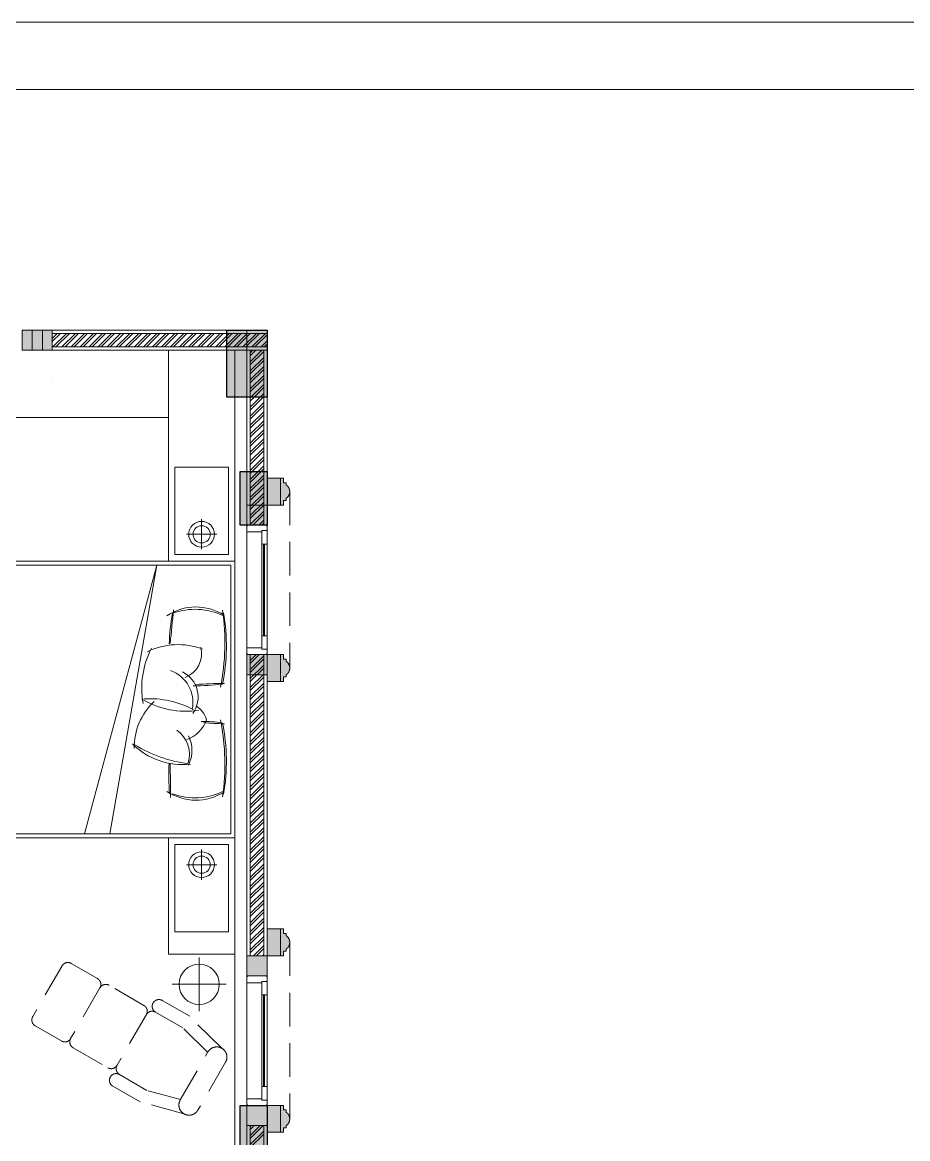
# Model space of a CAD drawing. Header units: millimetres. Extents: x 19632 to 183655, y 41319 to 69325.
# Drawn here: x 155295 to 161771, y 61159 to 69325 of the extents above; entities that cross this region are included whole.
import ezdxf

# ---------------------------------------------------------------- set-up
doc = ezdxf.new("R2010")
doc.units = ezdxf.units.MM
doc.header["$MEASUREMENT"] = 0
doc.linetypes.add('DASHED2', pattern=[0.375, 0.25, -0.125])
doc.linetypes.add('SLD-Solid', pattern=[0])
for name, color, linetype, lineweight in [('28-Arsiran', 252, 'Continuous', 5), ('8', 8, 'Continuous', 5), ('DINDING', 1, 'Continuous', 20), ('DOOR OPENING', 4, 'SLD-Solid', 5), ('FURNITURE', 25, 'Continuous', 5), ('HATCH', 8, 'Continuous', 5), ('Kabel', 2, 'DASHED2', 20), ('KOL', 5, 'Continuous', 18), ('LEGEND', 1, 'DASHED2', 50), ('XR-KOP A3_MOZART$0$KOP-A1$0$A-GRSKOP', 1, 'Continuous', 5)]:
    doc.layers.add(name, color=color, linetype=linetype, lineweight=lineweight)
pattern_1 = [(0, (0, 0), (0, 6.985), [5.08, -1.905]), (90, (0, 0), (-6.985, 4e-16), [5.08, -1.905])]

# ---------------------------------------------------------------- blocks, each defined once
blk = doc.blocks.new('hsdh')
at = {"layer": 'XR-KOP A3_MOZART$0$KOP-A1$0$A-GRSKOP', "color": 0, "linetype": 'Continuous', "lineweight": 5}
blk.add_lwpolyline([(145480.1, 82601), (107945.4, 82601), (107945.4, 56196.5), (145480.1, 56196.5)], close=True, dxfattribs=at)
at = {"layer": 'XR-KOP A3_MOZART$0$KOP-A1$0$A-GRSKOP', "color": 5, "linetype": 'Continuous', "lineweight": 5}
blk.add_lwpolyline([(145016.9, 82137.7), (108408.6, 82137.7), (108408.6, 56659.8), (145016.9, 56659.8)], close=True, dxfattribs=at)
blk = doc.blocks.new('4')
at = {"true_color": 0x636466}
h = blk.add_hatch(color=251, dxfattribs=at)
h.dxf.hatch_style = 1
h.paths.add_polyline_path([(293.584, -8.3066), (293.484, -8.3066), (293.484, -8.4541), (293.584, -8.4541)])
h.paths.add_polyline_path([(293.584, -8.4541), (293.484, -8.4541), (293.484, -8.5066), (293.584, -8.5066)])
h = blk.add_hatch(color=251, dxfattribs=at)
h.dxf.hatch_style = 1
h.paths.add_polyline_path([(293.6271, -8.4559), (293.6271, -8.4728), (293.6049, -8.4728), (293.6049, -8.5066), (293.584, -8.5066), (293.484, -8.5066), (293.484, -8.4566), (293.484, -8.4566), (293.484, -8.3591), (293.6295, -8.3591, -0.499794)])
h.paths.add_polyline_path([(293.6271, -8.3573, -0.012589), (293.6295, -8.3591), (293.484, -8.3591), (293.484, -8.3066), (293.584, -8.3066), (293.6049, -8.3066), (293.6049, -8.3404), (293.6271, -8.3404)])
h = blk.add_hatch(color=251, dxfattribs=at)
h.dxf.hatch_style = 1
h.paths.add_polyline_path([(293.584, -9.6203), (293.484, -9.6203), (293.484, -9.7678), (293.584, -9.7678)])
h.paths.add_polyline_path([(293.584, -9.7678), (293.484, -9.7678), (293.484, -9.8203), (293.584, -9.8203)])
h = blk.add_hatch(color=251, dxfattribs=at)
h.dxf.hatch_style = 1
h.paths.add_polyline_path([(293.6271, -9.7697), (293.6271, -9.7865), (293.6049, -9.7865), (293.6049, -9.8203), (293.584, -9.8203), (293.484, -9.8203), (293.484, -9.7703), (293.484, -9.7703), (293.484, -9.6728), (293.6295, -9.6728, -0.499794)])
h.paths.add_polyline_path([(293.6271, -9.671, -0.012589), (293.6295, -9.6728), (293.484, -9.6728), (293.484, -9.6203), (293.584, -9.6203), (293.6049, -9.6203), (293.6049, -9.6541), (293.6271, -9.6541)])
h = blk.add_hatch(color=251, dxfattribs=at)
h.dxf.hatch_style = 1
h.paths.add_polyline_path([(293.584, -11.6628), (293.484, -11.6628), (293.484, -11.8103), (293.584, -11.8103)])
h.paths.add_polyline_path([(293.584, -11.8103), (293.484, -11.8103), (293.484, -11.8628), (293.584, -11.8628)])
h = blk.add_hatch(color=251, dxfattribs=at)
h.dxf.hatch_style = 1
h.paths.add_polyline_path([(293.6271, -11.8122), (293.6271, -11.829), (293.6049, -11.829), (293.6049, -11.8628), (293.584, -11.8628), (293.484, -11.8628), (293.484, -11.8128), (293.484, -11.8128), (293.484, -11.7153), (293.6295, -11.7153, -0.499794)])
h.paths.add_polyline_path([(293.6271, -11.7135, -0.012589), (293.6295, -11.7153), (293.484, -11.7153), (293.484, -11.6628), (293.584, -11.6628), (293.6049, -11.6628), (293.6049, -11.6966), (293.6271, -11.6966)])
h = blk.add_hatch(color=251, dxfattribs=at)
h.dxf.hatch_style = 1
h.paths.add_polyline_path([(293.584, -12.9766), (293.484, -12.9766), (293.484, -13.1241), (293.584, -13.1241)])
h.paths.add_polyline_path([(293.584, -13.1241), (293.484, -13.1241), (293.484, -13.1766), (293.584, -13.1766)])
h = blk.add_hatch(color=251, dxfattribs=at)
h.dxf.hatch_style = 1
h.paths.add_polyline_path([(293.6271, -13.1259), (293.6271, -13.1428), (293.6049, -13.1428), (293.6049, -13.1766), (293.584, -13.1766), (293.484, -13.1766), (293.484, -13.1266), (293.484, -13.1266), (293.484, -13.0291), (293.6295, -13.0291, -0.499794)])
h.paths.add_polyline_path([(293.6271, -13.0273, -0.012589), (293.6295, -13.0291), (293.484, -13.0291), (293.484, -12.9766), (293.584, -12.9766), (293.6049, -12.9766), (293.6049, -13.0104), (293.6271, -13.0104)])
at = {"layer": 'HATCH', "true_color": 0x636466}
h = blk.add_hatch(color=251, dxfattribs=at)
h.dxf.hatch_style = 1
h.paths.add_polyline_path([(291.6615, -7.2041), (291.6615, -7.3541), (291.8115, -7.3541), (291.8115, -7.2041)])
h = blk.add_hatch(color=251, dxfattribs=at)
h.dxf.hatch_style = 1
h.paths.add_polyline_path([(291.734, -7.2041), (291.734, -7.3541), (291.884, -7.3541), (291.884, -7.2041)])
h = blk.add_hatch(color=251, dxfattribs=at)
h.dxf.hatch_style = 1
h.paths.add_polyline_path([(293.334, -7.2041), (293.334, -7.3541), (293.484, -7.3541), (293.484, -7.2041)])
h = blk.add_hatch(color=251, dxfattribs=at)
h.dxf.hatch_style = 1
h.paths.add_polyline_path([(293.484, -8.6566), (293.484, -8.5066), (293.334, -8.5066), (293.334, -8.6566)])
h = blk.add_hatch(color=251, dxfattribs=at)
h.dxf.hatch_style = 1
h.paths.add_polyline_path([(293.484, -9.7703), (293.484, -9.6203), (293.334, -9.6203), (293.334, -9.7703)])
h = blk.add_hatch(color=251, dxfattribs=at)
h.dxf.hatch_style = 1
h.paths.add_polyline_path([(293.484, -12.0128), (293.484, -11.8628), (293.334, -11.8628), (293.334, -12.0128)])
h = blk.add_hatch(color=251, dxfattribs=at)
h.dxf.hatch_style = 1
h.paths.add_polyline_path([(293.484, -13.1266), (293.484, -12.9766), (293.334, -12.9766), (293.334, -13.1266)])
at = {"color": 251, "true_color": 0x636466}
for p, q in [((293.584, -8.3066), (293.484, -8.3066)), ((293.484, -8.3066), (293.584, -8.3066)), ((293.584, -8.5066), (293.584, -8.3066)), ((293.584, -8.3066), (293.6049, -8.3066)), ((293.6049, -8.3066), (293.6049, -8.3404)), ((293.6049, -8.3404), (293.6271, -8.3404)), ((293.6271, -8.3404), (293.6271, -8.3573)), ((293.6049, -8.5066), (293.6049, -8.4728)), ((293.6049, -8.4728), (293.6271, -8.4728)), ((293.6271, -8.4728), (293.6271, -8.4559)), ((293.6525, -8.4066), (293.6525, -9.7203)), ((293.484, -8.5066), (293.584, -8.5066)), ((293.584, -8.5066), (293.484, -8.5066)), ((293.584, -8.5066), (293.6049, -8.5066)), ((293.584, -9.6203), (293.484, -9.6203)), ((293.484, -9.6203), (293.584, -9.6203)), ((293.584, -9.8203), (293.584, -9.6203)), ((293.584, -9.6203), (293.6049, -9.6203)), ((293.6049, -9.6203), (293.6049, -9.6541)), ((293.6049, -9.6541), (293.6271, -9.6541)), ((293.6271, -9.6541), (293.6271, -9.671)), ((293.6049, -9.8203), (293.6049, -9.7865)), ((293.6049, -9.7865), (293.6271, -9.7865)), ((293.6271, -9.7865), (293.6271, -9.7697)), ((293.484, -9.8203), (293.584, -9.8203)), ((293.584, -9.8203), (293.484, -9.8203)), ((293.584, -9.8203), (293.6049, -9.8203)), ((293.584, -11.6628), (293.484, -11.6628)), ((293.484, -11.6628), (293.584, -11.6628)), ((293.584, -11.8628), (293.584, -11.6628)), ((293.584, -11.6628), (293.6049, -11.6628)), ((293.6049, -11.6628), (293.6049, -11.6966)), ((293.6049, -11.6966), (293.6271, -11.6966)), ((293.6271, -11.6966), (293.6271, -11.7135)), ((293.6525, -11.7628), (293.6525, -13.0766)), ((293.484, -11.8628), (293.584, -11.8628)), ((293.584, -11.8628), (293.484, -11.8628)), ((293.584, -11.8628), (293.6049, -11.8628)), ((293.6049, -11.8628), (293.6049, -11.829)), ((293.6049, -11.829), (293.6271, -11.829)), ((293.6271, -11.829), (293.6271, -11.8122)), ((293.584, -12.9766), (293.484, -12.9766)), ((293.484, -12.9766), (293.584, -12.9766)), ((293.584, -13.1766), (293.584, -12.9766)), ((293.584, -12.9766), (293.6049, -12.9766)), ((293.6049, -12.9766), (293.6049, -13.0104)), ((293.6049, -13.0104), (293.6271, -13.0104)), ((293.6271, -13.0104), (293.6271, -13.0273)), ((293.6271, -13.1428), (293.6271, -13.1259)), ((293.484, -13.1766), (293.584, -13.1766)), ((293.584, -13.1766), (293.484, -13.1766)), ((293.584, -13.1766), (293.6049, -13.1766)), ((293.6049, -13.1766), (293.6049, -13.1428)), ((293.6049, -13.1428), (293.6271, -13.1428))]:
    blk.add_line(p, q, dxfattribs=at)
at = {"color": 251, "true_color": 0x636466, "transparency": 33554687}
for p, q in [((291.9573, -11.9374), (291.739, -12.3155)), ((292.2214, -12.0321), (292.0256, -11.9191)), ((292.2397, -12.1004), (292.0214, -12.4785)), ((292.5668, -12.2316), (292.308, -12.0821)), ((292.9078, -12.313), (292.7034, -12.195)), ((292.5851, -12.2999), (292.3668, -12.6779)), ((292.8578, -12.3996), (292.6534, -12.2816)), ((291.7573, -12.3838), (291.9531, -12.4968)), ((293.147, -12.551), (292.9037, -12.3106)), ((293.042, -12.5815), (292.8578, -12.3996)), ((292.0397, -12.5468), (292.2985, -12.6962)), ((292.8376, -12.9357), (293.0437, -12.5787)), ((293.1747, -12.6543), (292.9686, -13.0113)), ((292.3851, -12.7462), (292.5896, -12.8643)), ((292.5396, -12.9509), (292.3351, -12.8328)), ((292.8392, -12.9328), (292.5896, -12.8643)), ((292.8652, -13.039), (292.5354, -12.9485))]:
    blk.add_line(p, q, dxfattribs=at)
at = {"color": 251, "true_color": 0x636466}
for centre in [(293.5919, -8.4066), (293.5919, -9.7203), (293.5919, -11.7628), (293.5919, -13.0766)]:
    blk.add_arc(centre, 0.0606, 305.44619, 54.55381, dxfattribs=at)
at = {"color": 251, "true_color": 0x636466, "transparency": 33554687}
for centre, radius, start, end in [((292.0006, -11.9624), 0.05, 60, 150), ((292.1964, -12.0754), 0.05, 330, 60), ((292.283, -12.1254), 0.05, 60, 150), ((292.6784, -12.2383), 0.05, 60, 240), ((292.5418, -12.2749), 0.05, 330, 60), ((292.6284, -12.3249), 0.05, 60, 150), ((291.7823, -12.3405), 0.05, 150, 240), ((291.9781, -12.4535), 0.05, 240, 330), ((292.0647, -12.5035), 0.05, 150, 240), ((293.1092, -12.6165), 0.0757, 330, 150), ((292.3235, -12.6529), 0.05, 240, 330), ((292.4101, -12.7029), 0.05, 150, 240), ((292.3601, -12.7895), 0.05, 60, 240), ((292.9031, -12.9735), 0.0757, 150, 330)]:
    blk.add_arc(centre, radius, start, end, dxfattribs=at)
at = {"layer": '28-Arsiran', "color": 251, "linetype": 'Continuous', "true_color": 0x636466}
for p, q in [((291.884, -7.2672), (291.9222, -7.2291)), ((291.884, -7.2897), (291.9446, -7.2291)), ((291.8895, -7.3291), (291.9895, -7.2291)), ((291.912, -7.3291), (292.012, -7.2291)), ((291.9569, -7.3291), (292.0569, -7.2291)), ((291.9793, -7.3291), (292.0793, -7.2291)), ((292.0242, -7.3291), (292.1242, -7.2291)), ((292.0467, -7.3291), (292.1467, -7.2291)), ((292.0916, -7.3291), (292.1916, -7.2291)), ((292.114, -7.3291), (292.214, -7.2291)), ((292.1589, -7.3291), (292.2589, -7.2291)), ((292.1814, -7.3291), (292.2814, -7.2291)), ((292.2263, -7.3291), (292.3263, -7.2291)), ((292.2487, -7.3291), (292.3487, -7.2291)), ((292.2936, -7.3291), (292.3936, -7.2291)), ((292.3161, -7.3291), (292.4161, -7.2291)), ((292.361, -7.3291), (292.461, -7.2291)), ((292.3834, -7.3291), (292.4834, -7.2291)), ((292.4283, -7.3291), (292.5283, -7.2291)), ((292.4508, -7.3291), (292.5508, -7.2291)), ((292.4957, -7.3291), (292.5957, -7.2291)), ((292.5181, -7.3291), (292.6181, -7.2291)), ((292.563, -7.3291), (292.663, -7.2291)), ((292.5855, -7.3291), (292.6855, -7.2291)), ((292.6304, -7.3291), (292.7304, -7.2291)), ((292.6528, -7.3291), (292.7528, -7.2291)), ((292.6977, -7.3291), (292.7977, -7.2291)), ((292.7202, -7.3291), (292.8202, -7.2291)), ((292.7651, -7.3291), (292.8651, -7.2291)), ((292.7875, -7.3291), (292.8875, -7.2291)), ((292.8324, -7.3291), (292.9324, -7.2291)), ((292.8549, -7.3291), (292.9549, -7.2291)), ((292.8998, -7.3291), (292.9998, -7.2291)), ((292.9222, -7.3291), (293.0222, -7.2291)), ((292.9671, -7.3291), (293.0671, -7.2291)), ((292.9896, -7.3291), (293.0896, -7.2291)), ((293.0345, -7.3291), (293.1345, -7.2291)), ((293.0569, -7.3291), (293.1569, -7.2291)), ((293.1018, -7.3291), (293.2018, -7.2291)), ((293.1243, -7.3291), (293.2243, -7.2291)), ((293.1692, -7.3291), (293.2692, -7.2291)), ((293.1916, -7.3291), (293.2916, -7.2291)), ((293.2365, -7.3291), (293.3365, -7.2291)), ((293.259, -7.3291), (293.359, -7.2291)), ((293.3039, -7.3291), (293.4039, -7.2291)), ((293.3263, -7.3291), (293.4263, -7.2291)), ((293.3712, -7.3291), (293.4712, -7.2291)), ((293.3937, -7.3291), (293.484, -7.2387)), ((293.4386, -7.3291), (293.484, -7.2836)), ((293.461, -7.3291), (293.484, -7.3061)), ((293.359, -7.3727), (293.3777, -7.3541)), ((293.359, -7.4401), (293.445, -7.3541)), ((293.359, -7.3952), (293.4001, -7.3541)), ((293.359, -7.4625), (293.459, -7.3625)), ((293.359, -7.5074), (293.459, -7.4074)), ((293.359, -7.5299), (293.459, -7.4299)), ((293.359, -7.5748), (293.459, -7.4748)), ((293.359, -7.5972), (293.459, -7.4972)), ((293.359, -7.6421), (293.459, -7.5421)), ((293.359, -7.6646), (293.459, -7.5646)), ((293.359, -7.7095), (293.459, -7.6095)), ((293.359, -7.7319), (293.459, -7.6319)), ((293.359, -7.7768), (293.459, -7.6768)), ((293.359, -7.7993), (293.459, -7.6993)), ((293.359, -7.8442), (293.459, -7.7442)), ((293.359, -7.8666), (293.459, -7.7666)), ((293.359, -7.9115), (293.459, -7.8115)), ((293.359, -7.934), (293.459, -7.834)), ((293.359, -7.9789), (293.459, -7.8789)), ((293.359, -8.0013), (293.459, -7.9013)), ((293.359, -8.0462), (293.459, -7.9462)), ((293.359, -8.0687), (293.459, -7.9687)), ((293.359, -8.1136), (293.459, -8.0136)), ((293.359, -8.136), (293.459, -8.036)), ((293.359, -8.1809), (293.459, -8.0809)), ((293.359, -8.2034), (293.459, -8.1034)), ((293.359, -8.2483), (293.459, -8.1483)), ((293.359, -8.2708), (293.459, -8.1708)), ((293.359, -8.3157), (293.459, -8.2157)), ((293.359, -8.3381), (293.459, -8.2381)), ((293.359, -8.383), (293.459, -8.283)), ((293.359, -8.4055), (293.459, -8.3055)), ((293.359, -8.4504), (293.459, -8.3504)), ((293.359, -8.4728), (293.459, -8.3728)), ((293.359, -8.5177), (293.459, -8.4177)), ((293.359, -8.5402), (293.459, -8.4402)), ((293.359, -8.5851), (293.459, -8.4851)), ((293.359, -8.6075), (293.459, -8.5075)), ((293.359, -8.6524), (293.459, -8.5524)), ((293.3773, -8.6566), (293.459, -8.5749)), ((293.4222, -8.6566), (293.459, -8.6198)), ((293.4447, -8.6566), (293.459, -8.6422)), ((293.359, -9.6627), (293.4014, -9.6203)), ((293.359, -9.6851), (293.4238, -9.6203)), ((293.359, -9.73), (293.459, -9.63)), ((293.359, -9.7525), (293.459, -9.6525)), ((293.359, -9.7974), (293.459, -9.6974)), ((293.359, -9.8198), (293.459, -9.7198)), ((293.359, -9.8647), (293.459, -9.7647)), ((293.359, -9.8872), (293.459, -9.7872)), ((293.359, -9.9321), (293.459, -9.8321)), ((293.359, -9.9546), (293.459, -9.8546)), ((293.359, -9.9995), (293.459, -9.8995)), ((293.359, -10.0219), (293.459, -9.9219)), ((293.359, -10.0668), (293.459, -9.9668)), ((293.359, -10.0893), (293.459, -9.9893)), ((293.359, -10.1342), (293.459, -10.0342)), ((293.359, -10.1566), (293.459, -10.0566)), ((293.359, -10.2015), (293.459, -10.1015)), ((293.359, -10.224), (293.459, -10.124)), ((293.359, -10.2689), (293.459, -10.1689)), ((293.359, -10.2913), (293.459, -10.1913)), ((293.359, -10.3362), (293.459, -10.2362)), ((293.359, -10.3587), (293.459, -10.2587)), ((293.359, -10.4036), (293.459, -10.3036)), ((293.359, -10.426), (293.459, -10.326)), ((293.359, -10.4709), (293.459, -10.3709)), ((293.359, -10.4934), (293.459, -10.3934)), ((293.359, -10.5383), (293.459, -10.4383)), ((293.359, -10.5607), (293.459, -10.4607)), ((293.359, -10.6056), (293.459, -10.5056)), ((293.359, -10.6281), (293.459, -10.5281)), ((293.359, -10.673), (293.459, -10.573)), ((293.359, -10.6954), (293.459, -10.5954)), ((293.359, -10.7403), (293.459, -10.6403)), ((293.359, -10.7628), (293.459, -10.6628)), ((293.359, -10.8077), (293.459, -10.7077)), ((293.359, -10.8301), (293.459, -10.7301)), ((293.359, -10.875), (293.459, -10.775)), ((293.359, -10.8975), (293.459, -10.7975)), ((293.359, -10.9424), (293.459, -10.8424)), ((293.359, -10.9648), (293.459, -10.8648)), ((293.359, -11.0097), (293.459, -10.9097)), ((293.359, -11.0322), (293.459, -10.9322)), ((293.359, -11.0771), (293.459, -10.9771)), ((293.359, -11.0995), (293.459, -10.9995)), ((293.359, -11.1444), (293.459, -11.0444)), ((293.359, -11.1669), (293.459, -11.0669)), ((293.359, -11.2118), (293.459, -11.1118)), ((293.359, -11.2342), (293.459, -11.1342)), ((293.359, -11.2791), (293.459, -11.1791)), ((293.359, -11.3016), (293.459, -11.2016)), ((293.359, -11.3465), (293.459, -11.2465)), ((293.359, -11.3689), (293.459, -11.2689)), ((293.359, -11.4138), (293.459, -11.3138)), ((293.359, -11.4363), (293.459, -11.3363)), ((293.359, -11.4812), (293.459, -11.3812)), ((293.359, -11.5036), (293.459, -11.4036)), ((293.359, -11.5485), (293.459, -11.4485)), ((293.359, -11.571), (293.459, -11.471)), ((293.359, -11.6159), (293.459, -11.5159)), ((293.359, -11.6383), (293.459, -11.5383)), ((293.359, -11.6832), (293.459, -11.5832)), ((293.359, -11.7057), (293.459, -11.6057)), ((293.359, -11.7506), (293.459, -11.6506)), ((293.359, -11.7731), (293.459, -11.6731)), ((293.359, -11.818), (293.459, -11.718)), ((293.359, -11.8404), (293.459, -11.7404)), ((293.3816, -11.8627), (293.459, -11.7853)), ((293.4041, -11.8627), (293.459, -11.8078)), ((293.449, -11.8627), (293.459, -11.8527)), ((293.359, -13.1336), (293.3659, -13.1267)), ((293.359, -13.2009), (293.4332, -13.1267)), ((293.359, -13.156), (293.3883, -13.1267)), ((293.359, -13.2234), (293.4557, -13.1267)), ((293.359, -13.2683), (293.459, -13.1683)), ((293.359, -13.2907), (293.459, -13.1907))]:
    blk.add_line(p, q, dxfattribs=at)
at = {"layer": '8', "color": 251, "true_color": 0x636466, "transparency": 33554508}
blk.add_line((293.484, -7.2041), (291.884, -7.2041), dxfattribs=at)
at = {"layer": '8', "color": 251, "true_color": 0x636466}
for p, q in [((291.884, -7.2291), (293.484, -7.2291)), ((291.884, -7.3291), (293.484, -7.3291)), ((293.359, -7.3541), (293.359, -8.6566)), ((293.459, -7.3541), (293.459, -8.6566)), ((293.359, -9.6203), (293.359, -11.8628)), ((293.459, -9.6203), (293.459, -11.8628)), ((293.359, -10.7691), (293.359, -11.8578)), ((293.459, -10.7691), (293.459, -11.8578)), ((293.359, -13.1266), (293.359, -14.4241)), ((293.459, -13.1266), (293.459, -14.4241))]:
    blk.add_line(p, q, dxfattribs=at)
at = {"layer": '8', "color": 251, "true_color": 0x636466, "transparency": 33554687}
for p, q in [((292.749, -7.3541), (292.749, -8.9241)), ((293.244, -7.3541), (293.244, -14.2741)), ((292.749, -7.8541), (290.524, -7.8541)), ((292.7965, -8.2241), (293.1965, -8.2241)), ((292.7965, -8.8741), (292.7965, -8.2241)), ((293.1965, -8.2241), (293.1965, -8.8741)), ((293.1965, -8.8741), (292.7965, -8.8741)), ((293.244, -8.9241), (291.184, -8.9241)), ((291.184, -10.9841), (293.244, -10.9841)), ((292.749, -10.9841), (292.749, -11.8491)), ((293.1965, -11.0341), (292.7965, -11.0341)), ((292.7965, -11.0341), (292.7965, -11.6841)), ((293.1965, -11.6841), (293.1965, -11.0341)), ((292.7965, -11.6841), (293.1965, -11.6841)), ((292.749, -11.8491), (293.244, -11.8491)), ((292.9783, -11.8748), (292.9783, -12.2748)), ((293.1783, -12.0748), (292.7783, -12.0748))]:
    blk.add_line(p, q, dxfattribs=at)
blk.add_circle((292.9783, -12.0748), 0.15, dxfattribs=at)
at = {"layer": 'DINDING', "color": 251, "true_color": 0x636466}
for p, q in [((293.484, -7.2041), (291.884, -7.2041)), ((291.884, -7.2041), (291.884, -7.3541)), ((293.484, -7.3541), (293.484, -7.2041)), ((291.884, -7.3541), (293.484, -7.3541)), ((293.334, -11.8628), (293.334, -7.3541)), ((293.334, -7.3541), (293.484, -7.3541)), ((293.484, -7.3541), (293.484, -11.8628)), ((293.484, -11.8628), (293.334, -11.8628)), ((293.334, -14.2791), (293.334, -13.1266)), ((293.334, -13.1266), (293.484, -13.1266)), ((293.484, -13.1266), (293.484, -14.2791))]:
    blk.add_line(p, q, dxfattribs=at)
at = {"layer": 'DOOR OPENING', "color": 251, "linetype": 'Continuous', "true_color": 0x636466, "transparency": 33554687}
for p, q in [((293.334, -9.6203), (293.334, -8.6566)), ((293.334, -8.6566), (293.484, -8.6566)), ((293.444, -9.5803), (293.444, -8.6966)), ((293.484, -8.6566), (293.484, -9.6203)), ((293.484, -8.6966), (293.484, -8.7966)), ((293.484, -8.7966), (293.444, -8.7966)), ((293.464, -8.7966), (293.4583, -8.7966)), ((293.4583, -8.7966), (293.4583, -9.4803)), ((293.464, -9.4803), (293.464, -8.7966)), ((293.484, -9.4803), (293.444, -9.4803)), ((293.4583, -9.4803), (293.464, -9.4803)), ((293.484, -9.6203), (293.334, -9.6203)), ((293.484, -9.5803), (293.444, -9.5803)), ((293.334, -12.9766), (293.334, -12.0128)), ((293.334, -12.0128), (293.484, -12.0128)), ((293.484, -12.0128), (293.484, -12.9766)), ((293.444, -12.9366), (293.444, -12.0528)), ((293.484, -12.0528), (293.484, -12.1528)), ((293.484, -12.1528), (293.444, -12.1528)), ((293.464, -12.1528), (293.4583, -12.1528)), ((293.4583, -12.1528), (293.4583, -12.8366)), ((293.464, -12.8366), (293.464, -12.1528)), ((293.484, -12.8366), (293.444, -12.8366)), ((293.4583, -12.8366), (293.464, -12.8366)), ((293.484, -12.9366), (293.444, -12.9366)), ((293.484, -12.9766), (293.334, -12.9766))]:
    blk.add_line(p, q, dxfattribs=at)
at = {"layer": 'DOOR OPENING', "color": 251, "linetype": 'Continuous', "true_color": 0x636466}
for p, q in [((293.334, -8.6566), (293.484, -8.6566)), ((293.339, -8.6616), (293.334, -8.6616)), ((293.334, -8.6616), (293.334, -8.7066)), ((293.334, -8.7066), (293.444, -8.7066)), ((293.479, -8.6566), (293.339, -8.6566)), ((293.339, -8.6566), (293.339, -8.6616)), ((293.444, -8.7066), (293.444, -8.6966)), ((293.444, -8.6966), (293.484, -8.6966)), ((293.479, -8.6616), (293.479, -8.6566)), ((293.484, -8.6616), (293.479, -8.6616)), ((293.484, -8.6966), (293.484, -8.6616)), ((293.334, -9.6153), (293.334, -9.5703)), ((293.334, -9.5703), (293.444, -9.5703)), ((293.339, -9.6153), (293.334, -9.6153)), ((293.334, -9.6203), (293.484, -9.6203)), ((293.339, -9.6203), (293.339, -9.6153)), ((293.479, -9.6203), (293.339, -9.6203)), ((293.444, -9.5703), (293.444, -9.5803)), ((293.444, -9.5803), (293.484, -9.5803)), ((293.484, -9.6153), (293.479, -9.6153)), ((293.479, -9.6153), (293.479, -9.6203)), ((293.484, -9.5803), (293.484, -9.6153)), ((293.334, -12.0128), (293.484, -12.0128)), ((293.339, -12.0178), (293.334, -12.0178)), ((293.334, -12.0178), (293.334, -12.0628)), ((293.479, -12.0128), (293.339, -12.0128)), ((293.339, -12.0128), (293.339, -12.0178)), ((293.479, -12.0178), (293.479, -12.0128)), ((293.484, -12.0178), (293.479, -12.0178)), ((293.484, -12.0528), (293.484, -12.0178)), ((293.334, -12.0628), (293.444, -12.0628)), ((293.444, -12.0628), (293.444, -12.0528)), ((293.444, -12.0528), (293.484, -12.0528)), ((293.334, -12.9716), (293.334, -12.9266)), ((293.334, -12.9266), (293.444, -12.9266)), ((293.444, -12.9266), (293.444, -12.9366)), ((293.444, -12.9366), (293.484, -12.9366)), ((293.484, -12.9366), (293.484, -12.9716)), ((293.339, -12.9716), (293.334, -12.9716)), ((293.334, -12.9766), (293.484, -12.9766)), ((293.339, -12.9766), (293.339, -12.9716)), ((293.479, -12.9766), (293.339, -12.9766)), ((293.484, -12.9716), (293.479, -12.9716)), ((293.479, -12.9716), (293.479, -12.9766))]:
    blk.add_line(p, q, dxfattribs=at)
at = {"layer": 'FURNITURE', "color": 251, "true_color": 0x636466}
for p, q in [((292.9965, -8.8361), (292.9965, -8.6121)), ((293.1085, -8.7241), (292.8845, -8.7241)), ((292.9965, -11.0721), (292.9965, -11.2961)), ((293.1085, -11.1841), (292.8845, -11.1841))]:
    blk.add_line(p, q, dxfattribs=at)
at = {"layer": 'FURNITURE', "color": 251, "true_color": 0x636466, "transparency": 33554687}
for q in [(292.1243, -10.9541), (292.3139, -10.9541)]:
    blk.add_line((292.6636, -8.9541), q, dxfattribs=at)
blk.add_lwpolyline([(293.214, -8.9541), (293.214, -10.9541), (291.264, -10.9541, -0.414214), (291.214, -10.9041), (291.214, -9.0041, -0.414214), (291.264, -8.9541)], format="xyb", close=True, dxfattribs=at)
at = {"layer": 'FURNITURE', "color": 251, "true_color": 0x636466}
for centre, radius in [((292.9965, -8.7241), 0.096), ((292.9965, -8.7241), 0.064), ((292.9965, -11.1841), 0.096), ((292.9965, -11.1841), 0.064)]:
    blk.add_circle(centre, radius, dxfattribs=at)
at = {"layer": 'FURNITURE', "color": 251, "true_color": 0x636466, "transparency": 33554687}
for centre, radius, start, end in [((292.9548, -9.6541), 0.3887, 57.50996, 123.83359), ((281.1969, -8.2591), 11.6355, 353.69531, 354.93521), ((292.9476, -9.763), 0.4803, 63.86674, 110.31636), ((291.414, -9.5311), 1.7556, 349.10926, 7.89699), ((294.2229, -9.592), 1.4689, 169.03509, 178.0508), ((291.7465, -9.5571), 1.4343, 348.6475, 9.95747), ((292.8215, -10.0583), 0.5128, 69.30257, 116.50263), ((293.2118, -9.8723), 0.6611, 153.05383, 189.66304), ((292.8048, -9.6115), 0.1921, 291.42947, 14.36519), ((292.6831, -9.9742), 0.2484, 348.04126, 70.83423), ((292.7624, -9.9355), 0.2082, 324.16706, 63.84213), ((292.9549, -8.3473), 1.5051, 269.15358, 277.55329), ((293.1717, -12.7475), 2.9129, 90.10628, 94.33117), ((292.9625, -10.3123), 0.4683, 132.94963, 180.89102), ((292.8761, -9.417), 0.6248, 238.65419, 279.19769), ((292.616, -10.6082), 0.6595, 61.04555, 94.14969), ((292.8698, -10.1478), 0.1682, 14.80519, 59.52262), ((292.8053, -10.0272), 0.24, 289.62858, 341.14604), ((293.0082, -10.9236), 0.8067, 79.67688, 91.1523), ((293.1702, -8.6066), 1.5281, 264.01891, 269.85224), ((291.414, -10.4382), 1.7556, 352.10301, 10.89074), ((291.7465, -10.4123), 1.4343, 350.04253, 11.3525), ((292.6855, -10.363), 0.2203, 341.8746, 55.20318), ((292.858, -9.9006), 0.5383, 225.52687, 275.81296), ((293.0032, -9.5044), 0.9336, 237.38037, 263.30341), ((292.6774, -10.3344), 0.2467, 333.78529, 26.69164), ((294.2026, -10.5204), 1.4507, 176.32304, 185.39523), ((281.242, -10.6688), 11.5225, 359.92923, 1.1752), ((292.9548, -10.3152), 0.3887, 236.16641, 302.49004), ((292.9476, -10.2063), 0.4803, 249.68364, 296.13326)]:
    blk.add_arc(centre, radius, start, end, dxfattribs=at)
at = {"layer": 'KOL', "color": 251, "true_color": 0x636466}
for points in [[(291.6615, -7.3541), (291.8115, -7.3541), (291.8115, -7.2041), (291.6615, -7.2041)], [(291.734, -7.3541), (291.884, -7.3541), (291.884, -7.2041), (291.734, -7.2041)], [(293.334, -7.3541), (293.484, -7.3541), (293.484, -7.2041), (293.334, -7.2041)], [(293.334, -8.5066), (293.484, -8.5066), (293.484, -8.6566), (293.334, -8.6566)], [(293.334, -9.6203), (293.484, -9.6203), (293.484, -9.7703), (293.334, -9.7703)], [(293.334, -11.8628), (293.484, -11.8628), (293.484, -12.0128), (293.334, -12.0128)], [(293.334, -12.9766), (293.484, -12.9766), (293.484, -13.1266), (293.334, -13.1266)]]:
    blk.add_lwpolyline(points, close=True, dxfattribs=at)
blk = doc.blocks.new('k4')
at = {"true_color": 0x636466}
h = blk.add_hatch(dxfattribs=at)
h.set_pattern_fill('ANGLE', color=251)
h.set_pattern_definition(pattern_1)
h.paths.add_polyline_path([(210.5582, -20.3924), (210.3582, -20.3924), (210.3582, -20.7924), (210.5582, -20.7924)])
h = blk.add_hatch(color=251, dxfattribs=at)
h.dxf.hatch_style = 1
h.paths.add_polyline_path([(210.5582, -20.5943), (210.3582, -20.5943), (210.3582, -20.7924), (210.5582, -20.7924)])
h.paths.add_polyline_path([(210.5582, -20.3924), (210.3582, -20.3924), (210.3582, -20.5943), (210.5582, -20.5943)])
for p, q in [((210.3582, -20.3924), (210.5582, -20.3924)), ((210.5582, -20.3924), (210.5582, -20.7924)), ((210.5582, -20.7924), (210.3582, -20.7924))]:
    blk.add_line(p, q)
blk.add_lwpolyline([(210.3582, -20.3924), (210.5582, -20.3924), (210.5582, -20.7924), (210.3582, -20.7924)], close=True)
blk = doc.blocks.new('kolom1')
at = {"true_color": 0x636466}
h = blk.add_hatch(dxfattribs=at)
h.set_pattern_fill('ANGLE', color=251)
h.set_pattern_definition(pattern_1)
h.paths.add_polyline_path([(201.3116, -20.5135), (201.6116, -20.5135), (201.6116, -20.0135), (201.3116, -20.0135)])
h = blk.add_hatch(color=251, dxfattribs=at)
h.dxf.hatch_style = 1
h.paths.add_polyline_path([(201.6116, -20.0135), (201.3116, -20.0135), (201.3116, -20.5135), (201.6116, -20.5135)])
blk.add_lwpolyline([(201.6116, -20.0135), (201.6116, -20.5135), (201.3116, -20.5135), (201.3116, -20.0135)], close=True)
blk = doc.blocks.new('KL3')
at = {"color": 244, "lineweight": -2, "true_color": 0x991b1e}
blk.add_line((357.1727, -307.6822), (357.1727, -307.6822), dxfattribs=at)
for name, p in [('kolom1', (157.1611, -287.2687)), ('k4', (148.2145, -287.9422)), ('k4', (148.2145, -292.6622))]:
    blk.add_blockref(name, p)
blk = doc.blocks.new('SASA3211')
blk.add_blockref('KL3', (805276.4849, 113333.3462))
at = {"layer": 'Kabel'}
blk.add_blockref('4', (805341.7735, 113033.2681), dxfattribs=at)

msp = doc.modelspace()

# ---------------------------------------------------------------- block references
at = {"xscale": 982.534900105011, "yscale": 982.534900105011, "zscale": 982.534900105011}
msp.add_blockref('SASA3211', (-791407671.8, -110984978.7), dxfattribs=at)
at = {"layer": 'LEGEND', "xscale": 1.060683167240732, "yscale": 1.060683167240732, "zscale": 1.060683167240732}
msp.add_blockref('hsdh', (24573.9, -18288.1), dxfattribs=at)

doc.saveas('drawing.dxf')
